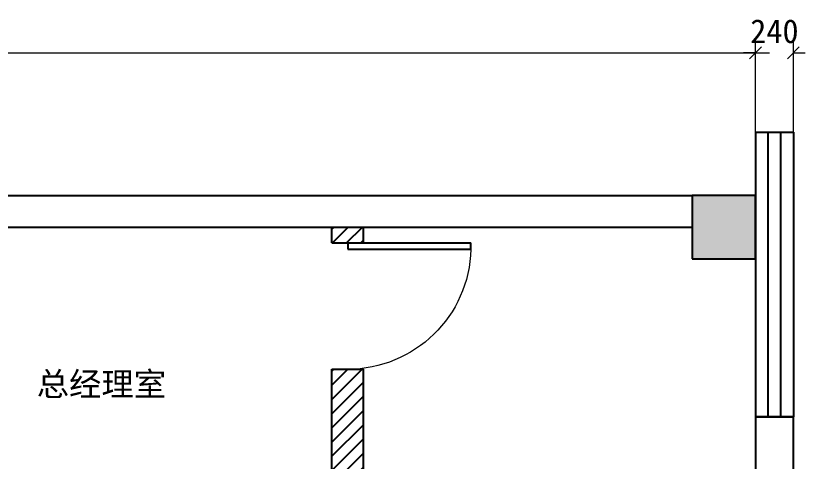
# Model space of a CAD drawing. Header units: millimetres. Extents: x 31518 to 88853, y -87450 to 166285.
# Drawn here: x 46543 to 51538, y -83117 to -80298 of the extents above; entities that cross this region are included whole.
import ezdxf

# ---------------------------------------------------------------- set-up
doc = ezdxf.new("R2010")
doc.units = ezdxf.units.MM
for name, color, linetype in [('J-建筑墙体', 4, 'Continuous'), ('J-建筑柱子', 4, 'Continuous'), ('P-新建墙体', 6, 'Continuous'), ('P-新建墙体填充', 251, 'Continuous')]:
    doc.layers.add(name, color=color, linetype=linetype)
doc.styles.add('ROMANS', font='SIMHEI_0.TTF')
doc.styles.get("Standard").update_dxf_attribs({"font": 'SimSun.ttf'})
doc.dimstyles.new('60', dxfattribs={"dimscale": 60, "dimtxt": 2.5, "dimasz": 1.25, "dimexe": 1.5, "dimexo": 0, "dimgap": 1, "dimtad": 1, "dimdec": 0, "dimzin": 0, "dimdsep": 46, "dimtxsty": 'ROMANS', "dimblk": 'OBLIQUE', "dimcen": 0, "dimdle": 1.5, "dimclrd": 105, "dimclre": 105, "dimclrt": 112, "dimadec": 0, "dimazin": 0, "dimtfac": 1, "dimtdec": 0, "dimtix": 1, "dimtofl": 0, "dimtmove": 2, "dimatfit": 2, "dimldrblk": 'DOT', "dimfxl": 1.5, "dimtolj": 1, "dimtzin": 0, "dimlwd": 13, "dimlwe": 13, "dimarcsym": 0})

# ---------------------------------------------------------------- blocks, each defined once
blk = doc.blocks.new('_Oblique')
at = {"color": 0, "linetype": 'ByBlock', "lineweight": -2}
blk.add_line((-0.5, -0.5), (0.5, 0.5), dxfattribs=at)
blk = doc.blocks.new('*D99')
at = {"color": 105, "lineweight": 13, "transparency": 16777216}
for p, q in [((40442.5, -81435.6), (40442.5, -80442.4)), ((51222.5, -82835.6), (51222.5, -80442.4)), ((40352.5, -80532.4), (51312.5, -80532.4))]:
    blk.add_line(p, q, dxfattribs=at)
at = {"layer": 'Defpoints', "color": 0, "transparency": 16777216}
for p in [(51222.5, -80532.4), (40442.5, -81435.6), (51222.5, -82835.6)]:
    blk.add_point(p, dxfattribs=at)
at = {"color": 105, "lineweight": 13, "transparency": 16777216, "xscale": 75, "yscale": 75, "zscale": 75, "rotation": 180}
blk.add_blockref('_Oblique', (40442.5, -80532.4), dxfattribs=at)
at = {"color": 105, "lineweight": 13, "transparency": 16777216, "xscale": 75, "yscale": 75, "zscale": 75}
blk.add_blockref('_Oblique', (51222.5, -80532.4), dxfattribs=at)
at = {"color": 112, "transparency": 16777216, "insert": (45832.5, -80396.6), "char_height": 150, "attachment_point": 5, "style": 'ROMANS'}
blk.add_mtext('\\A1;10780', dxfattribs=at)
blk = doc.blocks.new('_Dot')
at = {"color": 0, "linetype": 'ByBlock', "lineweight": -2}
blk.add_line((-0.5, 0), (-1, 0), dxfattribs=at)
at = {"color": 0, "linetype": 'ByBlock', "const_width": 0.5}
blk.add_lwpolyline([(-0.25, 0, 1), (0.25, 0, 1)], format="xyb", close=True, dxfattribs=at)
blk = doc.blocks.new('*D100')
at = {"color": 105, "lineweight": 13, "transparency": 16777216}
for p, q in [((51222.5, -84055.6), (51222.5, -80442.4)), ((51462.5, -82835.6), (51462.5, -80442.4)), ((51222.5, -80532.4), (51147.5, -80532.4)), ((51462.5, -80532.4), (51537.5, -80532.4))]:
    blk.add_line(p, q, dxfattribs=at)
at = {"layer": 'Defpoints', "color": 0, "transparency": 16777216}
for p in [(51462.5, -80532.4), (51462.5, -82835.6), (51222.5, -84055.6)]:
    blk.add_point(p, dxfattribs=at)
at = {"color": 105, "lineweight": 13, "transparency": 16777216, "xscale": 75, "yscale": 75, "zscale": 75}
blk.add_blockref('_Oblique', (51222.5, -80532.4), dxfattribs=at)
at = {"color": 105, "lineweight": 13, "transparency": 16777216, "xscale": 75, "yscale": 75, "zscale": 75, "rotation": 180}
blk.add_blockref('_Oblique', (51462.5, -80532.4), dxfattribs=at)
at = {"color": 112, "transparency": 16777216, "insert": (51342.5, -80396.6), "char_height": 150, "attachment_point": 5, "style": 'ROMANS'}
blk.add_mtext('\\A1;240', dxfattribs=at)

msp = doc.modelspace()

# ---------------------------------------------------------------- hatches: boundary and pattern name
at = {"layer": 'J-建筑柱子'}
msp.add_hatch(color=256, dxfattribs=at).paths.add_polyline_path([(51222.5, -81835.6), (51222.5, -81435.6), (50822.5, -81435.6), (50822.5, -81835.6)])
at = {"layer": 'P-新建墙体填充'}
h = msp.add_hatch(dxfattribs=at)
h.set_pattern_fill('ANSI31', color=256, scale=20, style=0)
h.set_pattern_definition([(45, (-229443.653, -274861.696), (-44.901281, 44.901281), [])])
h.paths.add_polyline_path([(48742.5, -81635.6), (48542.5, -81635.6), (48542.5, -81735.6), (48742.5, -81735.6)])
h.paths.add_polyline_path([(48742.5, -82535.6), (48542.5, -82535.6), (48542.5, -85735.6), (48742.5, -85735.6)])

# ---------------------------------------------------------------- linework, layer by layer
for p, q in [((51222.5, -81035.6), (51222.5, -82835.6)), ((51222.5, -81035.6), (51462.5, -81035.6)), ((51302.5, -82835.6), (51302.5, -81035.6)), ((51382.5, -82835.6), (51382.5, -81035.6)), ((51462.5, -81035.6), (51462.5, -82835.6)), ((51222.5, -82835.6), (51462.5, -82835.6))]:
    msp.add_line(p, q)
at = {"extrusion": (0, 0, -1)}
for p, q in [((48642.5, -81735.6), (48642.5, -81775.6)), ((48642.5, -81735.6), (49422.5, -81735.6)), ((49422.5, -81775.6), (49422.5, -81735.6)), ((48642.5, -81775.6), (49422.5, -81775.6))]:
    msp.add_line(p, q, dxfattribs=at)
at = {"color": 4}
msp.add_line((51222.5, -82835.6), (51222.5, -84055.6), dxfattribs=at)
at = {"lineweight": 13, "extrusion": (0, 0, -1)}
msp.add_arc((-48642.5, -81755.6), 780, 181.4693, 270, dxfattribs=at)
at = {"layer": 'J-建筑墙体', "color": 0}
msp.add_line((51222.5, -81035.6), (51462.5, -81035.6), dxfattribs=at)
at = {"layer": 'J-建筑墙体'}
for p, q in [((44962.3, -81435.6), (50822.5, -81435.6)), ((44962.3, -81635.6), (50822.5, -81635.6)), ((51462.5, -82835.6), (51222.5, -82835.6)), ((51462.5, -84055.6), (51462.5, -82835.6))]:
    msp.add_line(p, q, dxfattribs=at)
at = {"layer": 'J-建筑柱子'}
for p, q in [((51222.5, -81435.6), (50822.5, -81435.6)), ((50822.5, -81435.6), (50822.5, -81835.6)), ((51222.5, -81835.6), (51222.5, -81435.6)), ((50822.5, -81835.6), (51222.5, -81835.6))]:
    msp.add_line(p, q, dxfattribs=at)
at = {"layer": 'P-新建墙体'}
for p, q in [((48542.5, -81735.6), (48542.5, -81635.6)), ((48742.5, -81735.6), (48742.5, -81635.6)), ((48542.5, -81735.6), (48742.5, -81735.6)), ((48542.5, -85735.6), (48542.5, -82535.6)), ((48542.5, -82535.6), (48742.5, -82535.6)), ((48742.5, -85735.6), (48742.5, -82535.6))]:
    msp.add_line(p, q, dxfattribs=at)

# ---------------------------------------------------------------- texts
at = {"insert": (46675.1, -82553.7), "char_height": 150, "width": 1043.218, "attachment_point": 1}
msp.add_mtext('{\\fSimSun|b0|i0|c134|p2;总经理室}', dxfattribs=at)

# ---------------------------------------------------------------- dimensions: what is measured, and where the dimension line sits
at = {"color": 2}
for base, p1, p2, picture, middle in [((51222.5, -80532.4), (40442.5, -81435.6), (51222.5, -82835.6), '*D99', (45832.5, -80396.6)), ((51462.5, -80532.4), (51222.5, -84055.6), (51462.5, -82835.6), '*D100', (51342.5, -80396.6))]:
    dim = msp.add_linear_dim(base=base, p1=p1, p2=p2, dimstyle='60', dxfattribs=at)
    dim.commit()
    dim.dimension.update_dxf_attribs({"geometry": picture, "text_midpoint": middle})

doc.saveas('drawing.dxf')
